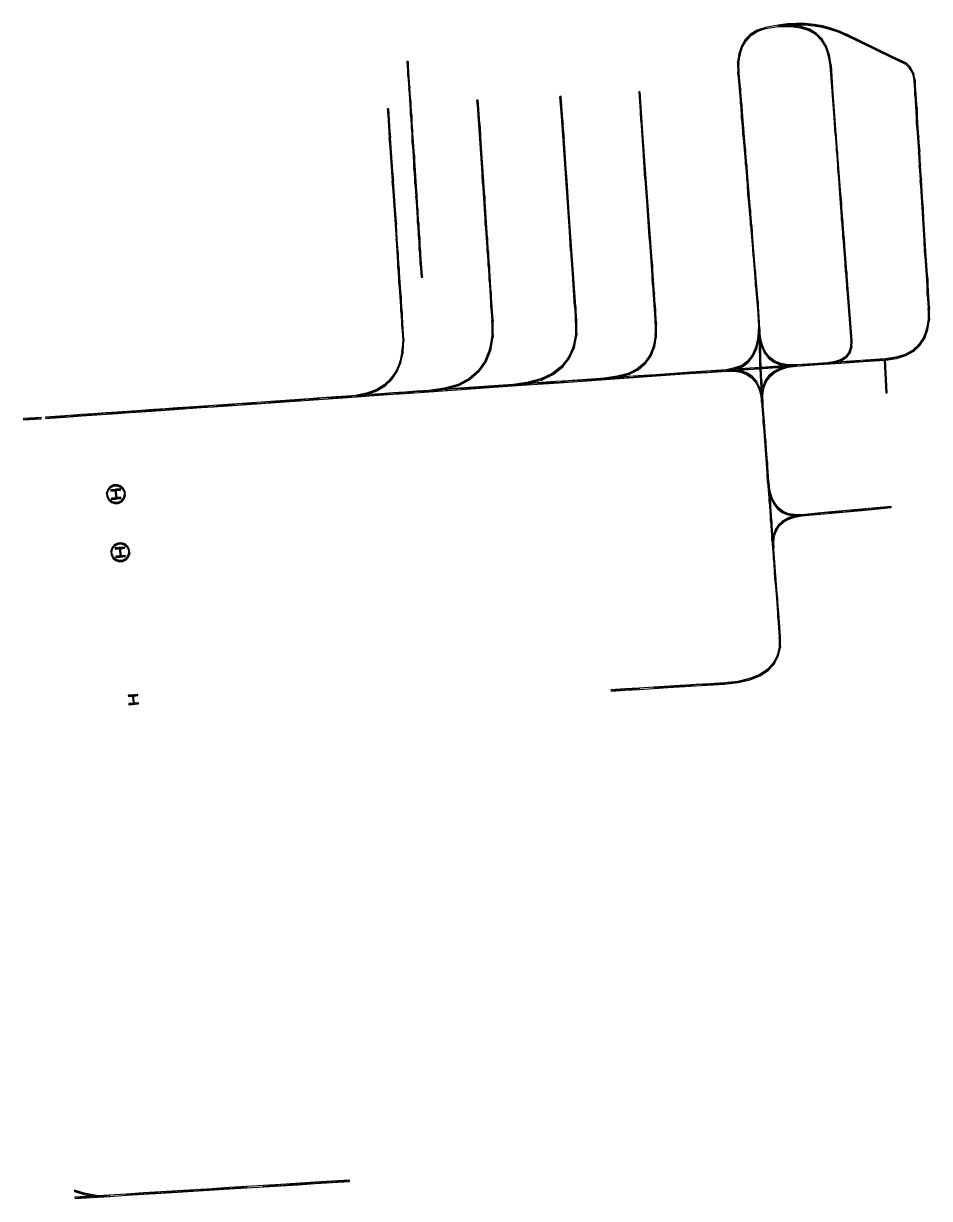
# Model space of a CAD drawing. Extents: x -4169 to 2221, y -6508 to 574.
# Drawn here: x 820 to 2221, y -6172 to -4355 of the extents above; entities that cross this region are included whole.
import ezdxf

# ---------------------------------------------------------------- set-up
doc = ezdxf.new("R2010")
doc.units = 0

msp = doc.modelspace()

# ---------------------------------------------------------------- linework, layer by layer
at = {"layer": 'mg_to_dxf', "color": 40}
for points in [[(1987.49, -4359.85), (1987.32, -4357.86), (1967.38, -4361.18), (1968.01, -4363.11)], [(1987.32, -4357.86), (2001.55, -4357.88), (2015.32, -4357.19), (2001.51, -4355.87)], [(2006.99, -4359.88), (1987.32, -4357.86), (1987.49, -4359.85)], [(2006.99, -4359.88), (2007.3, -4357.88), (1987.32, -4357.86)], [(2015.32, -4357.19), (2028.88, -4357.41), (2015.42, -4355.19), (2001.51, -4355.87)], [(2021.83, -4361.76), (2007.3, -4357.88), (2006.99, -4359.88)], [(2022.55, -4359.82), (2007.3, -4357.88), (2021.83, -4361.76)], [(2028.88, -4357.41), (2029.12, -4355.43), (2015.42, -4355.19)], [(2042.19, -4358.67), (2029.12, -4355.43), (2028.88, -4357.41)], [(2042.19, -4358.67), (2042.57, -4356.71), (2029.12, -4355.43)], [(2055.79, -4359.04), (2042.57, -4356.71), (2042.19, -4358.67)], [(2055.27, -4360.97), (2055.79, -4359.04), (2042.19, -4358.67)], [(2068.77, -4362.41), (2055.79, -4359.04), (2055.27, -4360.97)], [(1944.53, -4371.65), (1936.32, -4379.84), (1937.94, -4381.22)], [(1944.53, -4371.65), (1937.94, -4381.22), (1945.89, -4373.27)], [(1955.92, -4367.23), (1954.89, -4365.43), (1944.53, -4371.65)], [(1955.92, -4367.23), (1944.53, -4371.65), (1945.89, -4373.27)], [(1967.38, -4361.18), (1954.89, -4365.43), (1968.01, -4363.11)], [(1955.92, -4367.23), (1968.01, -4363.11), (1954.89, -4365.43)], [(2035.65, -4364.07), (2022.55, -4359.82), (2021.83, -4361.76)], [(2035.65, -4364.07), (2021.83, -4361.76), (2034.57, -4365.88)], [(2046.61, -4370.62), (2035.65, -4364.07), (2034.57, -4365.88)], [(2046.61, -4370.62), (2034.57, -4365.88), (2045.23, -4372.24)], [(2055.41, -4379.49), (2046.61, -4370.62), (2045.23, -4372.24)], [(2055.41, -4379.49), (2045.23, -4372.24), (2053.79, -4380.84)], [(2068.1, -4364.3), (2068.77, -4362.41), (2055.27, -4360.97)], [(2068.1, -4364.3), (2080.69, -4368.66), (2068.77, -4362.41)], [(2080.69, -4368.66), (2093.04, -4374.06), (2081.51, -4366.84), (2068.77, -4362.41)], [(2081.51, -4366.84), (2093.04, -4374.06), (2094.01, -4372.31)], [(2115.83, -4385.09), (2094.01, -4372.31), (2093.04, -4374.06)], [(2162.61, -4405.51), (2162.61, -4405.51), (2094.01, -4372.31), (2161.41, -4407.15)], [(2161.41, -4407.15), (2094.01, -4372.31), (2115.83, -4385.09)], [(1930.24, -4390), (1926.3, -4402.13), (1928.25, -4402.86)], [(1930.24, -4390), (1928.25, -4402.86), (1932.06, -4391.08)], [(1936.32, -4379.84), (1930.24, -4390), (1932.06, -4391.08)], [(1936.32, -4379.84), (1932.06, -4391.08), (1937.94, -4381.22)], [(2060.27, -4391.68), (2055.41, -4379.49), (2053.79, -4380.84)], [(2060.27, -4391.68), (2062.07, -4390.66), (2055.41, -4379.49)], [(2060.27, -4391.68), (2066.59, -4404.13), (2062.07, -4390.66)], [(2060.27, -4391.68), (2064.66, -4404.75), (2066.59, -4404.13)], [(1414.49, -4434.67), (1414.49, -4434.67), (1415.11, -4413.69), (1413.11, -4413.82)], [(1414.49, -4434.67), (1414.49, -4434.67), (1417.85, -4455.4), (1415.11, -4413.69)], [(1926.3, -4402.13), (1924.51, -4416.22), (1928.25, -4402.86)], [(1928.25, -4402.86), (1924.51, -4416.22), (1926.51, -4416.55)], [(2066.59, -4404.13), (2064.66, -4404.75), (2068.95, -4419.92)], [(2064.66, -4404.75), (2066.96, -4420.07), (2068.95, -4419.92)], [(2162.61, -4405.51), (2162.61, -4405.51), (2161.41, -4407.15), (2184.2, -4418.18)], [(2162.61, -4405.51), (2162.61, -4405.51), (2184.2, -4418.18), (2185.48, -4416.58)], [(1924.51, -4416.22), (1924.85, -4432.29), (1926.51, -4416.55)], [(1926.51, -4416.55), (1924.85, -4432.29), (1926.84, -4432.15)], [(2075.07, -4526.49), (2075.07, -4526.49), (2068.95, -4419.92), (2066.96, -4420.07)], [(2075.07, -4526.49), (2075.07, -4526.49), (2077.06, -4526.34), (2068.95, -4419.92)], [(2185.48, -4416.58), (2184.2, -4418.18), (2189.92, -4423.91), (2191.25, -4422.36)], [(2191.25, -4422.36), (2189.92, -4423.91), (2196.98, -4432.77)], [(2189.92, -4423.91), (2195.14, -4433.68), (2196.98, -4432.77)], [(1415.86, -4455.53), (1415.86, -4455.53), (1417.85, -4455.4), (1414.49, -4434.67)], [(1924.85, -4432.29), (1924.85, -4432.29), (1928.79, -4455.68), (1926.84, -4432.15)], [(1928.75, -4479.35), (1928.75, -4479.35), (1928.79, -4455.68), (1924.85, -4432.29)], [(2196.98, -4432.77), (2195.14, -4433.68), (2199.02, -4443.2)], [(2195.14, -4433.68), (2197.03, -4443.51), (2199.02, -4443.2)], [(2198.41, -4465.5), (2198.41, -4465.5), (2199.02, -4443.2), (2197.03, -4443.51)], [(2198.41, -4465.5), (2198.41, -4465.5), (2201.78, -4487.21), (2199.02, -4443.2)], [(1415.86, -4455.53), (1415.86, -4455.53), (1419.23, -4476.25), (1417.85, -4455.4)], [(1418.6, -4497.24), (1418.6, -4497.24), (1419.23, -4476.25), (1415.86, -4455.53)], [(1654.53, -4511.07), (1651.47, -4467.78), (1649.48, -4467.92)], [(1666.3, -4706), (1660.65, -4597.65), (1649.48, -4467.92)], [(1660.65, -4597.65), (1657.59, -4554.36), (1656.06, -4532.71), (1649.48, -4467.92)], [(1656.06, -4532.71), (1654.53, -4511.07), (1649.48, -4467.92)], [(1773.51, -4460.91), (1773.51, -4460.91), (1771.52, -4461.05), (1774.72, -4505.82)], [(1773.51, -4460.91), (1773.51, -4460.91), (1787.56, -4684.9), (1792.77, -4729.54)], [(1773.51, -4460.91), (1773.51, -4460.91), (1774.72, -4505.82), (1781.14, -4595.36)], [(1781.14, -4595.36), (1781.14, -4595.36), (1787.56, -4684.9), (1773.51, -4460.91)], [(1930.74, -4479.21), (1930.74, -4479.21), (1928.79, -4455.68), (1928.75, -4479.35)], [(2201.17, -4509.49), (2201.17, -4509.49), (2201.78, -4487.21), (2198.41, -4465.5)], [(1420.6, -4497.11), (1420.6, -4497.11), (1419.23, -4476.25), (1418.6, -4497.24)], [(1526.32, -4516.35), (1526.32, -4516.35), (1523.46, -4473.72), (1521.46, -4473.86)], [(1526.32, -4516.35), (1526.32, -4516.35), (1521.46, -4473.86), (1530.05, -4601.72)], [(1930.69, -4502.87), (1930.69, -4502.87), (1930.74, -4479.21), (1928.75, -4479.35)], [(1932.64, -4526.4), (1932.64, -4526.4), (1930.74, -4479.21), (1930.69, -4502.87)], [(1932.64, -4526.4), (1932.64, -4526.4), (1936.58, -4549.79), (1930.74, -4479.21)], [(1382.98, -4487.22), (1382.98, -4487.22), (1387.93, -4531.82), (1384.98, -4487.09)], [(1385.94, -4531.95), (1385.94, -4531.95), (1387.93, -4531.82), (1382.98, -4487.22)], [(1419.98, -4518.09), (1419.98, -4518.09), (1420.6, -4497.11), (1418.6, -4497.24)], [(1421.97, -4517.96), (1421.97, -4517.96), (1420.6, -4497.11), (1419.98, -4518.09)], [(2201.17, -4509.49), (2201.17, -4509.49), (2203.16, -4509.21), (2201.78, -4487.21)], [(1419.98, -4518.09), (1419.98, -4518.09), (1421.35, -4538.95), (1421.97, -4517.96)], [(1421.97, -4517.96), (1421.97, -4517.96), (1421.35, -4538.95), (1423.34, -4538.82)], [(1526.32, -4516.35), (1526.32, -4516.35), (1530.05, -4601.72), (1533.48, -4622.9)], [(2204.54, -4531.21), (2203.16, -4509.21), (2201.17, -4509.49)], [(2205.92, -4553.21), (2204.54, -4531.21), (2201.17, -4509.49)], [(2203.93, -4553.47), (2203.93, -4553.47), (2205.92, -4553.21), (2201.17, -4509.49)], [(1387.93, -4531.82), (1387.93, -4531.82), (1385.94, -4531.95), (1392.36, -4598.9)], [(1390.37, -4599.03), (1390.37, -4599.03), (1392.36, -4598.9), (1385.94, -4531.95)], [(1423.34, -4538.82), (1423.34, -4538.82), (1421.35, -4538.95), (1424.72, -4559.67)], [(1424.72, -4559.67), (1424.72, -4559.67), (1421.35, -4538.95), (1422.72, -4559.8)], [(1934.59, -4549.93), (1934.59, -4549.93), (1936.58, -4549.79), (1932.64, -4526.4)], [(2077.1, -4553.1), (2077.1, -4553.1), (2077.06, -4526.34), (2075.07, -4526.49)], [(2079.09, -4552.95), (2079.09, -4552.95), (2077.06, -4526.34), (2077.1, -4553.1)], [(1936.54, -4573.46), (1936.54, -4573.46), (1936.58, -4549.79), (1934.59, -4549.93)], [(1936.54, -4573.46), (1936.54, -4573.46), (1938.53, -4573.32), (1936.58, -4549.79)], [(2079.13, -4579.71), (2079.13, -4579.71), (2079.09, -4552.95), (2077.1, -4553.1)], [(2079.13, -4579.71), (2079.13, -4579.71), (2081.12, -4579.56), (2079.09, -4552.95)], [(2203.93, -4553.47), (2203.93, -4553.47), (2207.3, -4575.22), (2205.92, -4553.21)], [(2203.93, -4553.47), (2203.93, -4553.47), (2205.31, -4575.46), (2207.3, -4575.22)], [(1424.72, -4559.67), (1424.72, -4559.67), (1422.72, -4559.8), (1424.09, -4580.66)], [(1424.09, -4580.66), (1424.09, -4580.66), (1425.47, -4601.51), (1424.72, -4559.67)], [(1428.83, -4622.24), (1428.83, -4622.24), (1424.72, -4559.67), (1425.47, -4601.51)], [(1936.54, -4573.46), (1936.54, -4573.46), (1938.49, -4596.98), (1938.53, -4573.32)], [(1938.49, -4596.98), (1938.49, -4596.98), (1940.43, -4620.51), (1938.53, -4573.32)], [(1940.43, -4620.51), (1940.43, -4620.51), (1944.38, -4643.9), (1938.53, -4573.32)], [(2208.68, -4597.22), (2207.3, -4575.22), (2205.31, -4575.46)], [(2205.31, -4575.46), (2206.69, -4597.45), (2208.68, -4597.22)], [(2079.13, -4579.71), (2079.13, -4579.71), (2085.18, -4632.77), (2081.12, -4579.56)], [(2083.18, -4632.92), (2083.18, -4632.92), (2085.18, -4632.77), (2079.13, -4579.71)], [(1392.36, -4598.9), (1392.36, -4598.9), (1390.37, -4599.03), (1396.8, -4665.99)], [(1396.8, -4665.99), (1396.8, -4665.99), (1390.37, -4599.03), (1394.8, -4666.12)], [(1428.83, -4622.24), (1428.83, -4622.24), (1425.47, -4601.51), (1426.84, -4622.37)], [(1533.48, -4622.9), (1533.48, -4622.9), (1530.05, -4601.72), (1534.35, -4665.65)], [(1674.42, -4792.44), (1674.42, -4792.44), (1660.65, -4597.65), (1672.42, -4792.57)], [(1672.42, -4792.57), (1660.65, -4597.65), (1666.3, -4706)], [(2211.45, -4641.23), (2211.45, -4641.23), (2208.68, -4597.22), (2206.69, -4597.45)], [(2211.45, -4641.23), (2211.45, -4641.23), (2206.69, -4597.45), (2213.59, -4707.41)], [(1430.21, -4643.09), (1430.21, -4643.09), (1428.83, -4622.24), (1426.84, -4622.37)], [(1430.21, -4643.09), (1430.21, -4643.09), (1426.84, -4622.37), (1429.58, -4664.08)], [(1537.78, -4686.83), (1533.48, -4622.9), (1534.35, -4665.65)], [(1944.38, -4643.9), (1944.38, -4643.9), (1940.43, -4620.51), (1944.33, -4667.56)], [(1431.58, -4663.95), (1431.58, -4663.95), (1430.21, -4643.09), (1429.58, -4664.08)], [(1946.32, -4667.43), (1946.32, -4667.43), (1944.38, -4643.9), (1944.33, -4667.56)], [(2085.18, -4632.77), (2085.18, -4632.77), (2083.18, -4632.92), (2085.21, -4659.53)], [(2085.21, -4659.53), (2085.21, -4659.53), (2087.21, -4659.37), (2085.18, -4632.77)], [(2211.45, -4641.23), (2211.45, -4641.23), (2213.59, -4707.41), (2215.59, -4707.24)], [(1398.27, -4688.35), (1396.8, -4665.99), (1394.8, -4666.12), (1396.28, -4688.48)], [(1431.58, -4663.95), (1431.58, -4663.95), (1429.58, -4664.08), (1430.96, -4684.94)], [(1431.58, -4663.95), (1431.58, -4663.95), (1430.96, -4684.94), (1432.95, -4684.8)], [(1537.22, -4708.27), (1537.78, -4686.83), (1534.35, -4665.65)], [(1944.33, -4667.56), (1944.33, -4667.56), (1948.23, -4714.62), (1946.32, -4667.43)], [(1946.32, -4667.43), (1946.32, -4667.43), (1948.23, -4714.62), (1950.22, -4714.48)], [(2085.21, -4659.53), (2085.21, -4659.53), (2087.24, -4686.13), (2087.21, -4659.37)], [(2087.21, -4659.37), (2087.21, -4659.37), (2087.24, -4686.13), (2089.23, -4685.98)], [(1432.33, -4705.79), (1432.33, -4705.79), (1432.95, -4684.8), (1430.96, -4684.94)], [(1434.33, -4705.66), (1434.33, -4705.66), (1432.95, -4684.8), (1432.33, -4705.79)], [(1787.56, -4684.9), (1787.56, -4684.9), (1790.77, -4729.68), (1792.77, -4729.54)], [(2089.23, -4685.98), (2089.23, -4685.98), (2087.24, -4686.13), (2091.3, -4739.34)], [(2091.3, -4739.34), (2091.3, -4739.34), (2093.29, -4739.19), (2089.23, -4685.98)], [(1399.75, -4710.71), (1399.75, -4710.71), (1398.27, -4688.35), (1396.28, -4688.48)], [(1399.75, -4710.71), (1399.75, -4710.71), (1396.28, -4688.48), (1399.23, -4733.2)], [(1539.21, -4708.14), (1539.21, -4708.14), (1537.78, -4686.83), (1537.22, -4708.27)], [(1399.75, -4710.71), (1399.75, -4710.71), (1399.23, -4733.2), (1401.23, -4733.07)], [(1433.7, -4726.65), (1433.7, -4726.65), (1434.33, -4705.66), (1432.33, -4705.79)], [(1437.07, -4747.37), (1437.07, -4747.37), (1434.33, -4705.66), (1433.7, -4726.65)], [(1539.21, -4708.14), (1539.21, -4708.14), (1537.22, -4708.27), (1538.65, -4729.58)], [(1538.65, -4729.58), (1538.65, -4729.58), (1540.64, -4729.45), (1539.21, -4708.14)], [(1952.12, -4761.67), (1952.17, -4738.01), (1950.22, -4714.48), (1948.23, -4714.62)], [(2215.59, -4707.24), (2215.59, -4707.24), (2213.59, -4707.41), (2218.35, -4751.24)], [(2218.35, -4751.24), (2218.35, -4751.24), (2213.59, -4707.41), (2216.35, -4751.4)], [(1400.71, -4755.57), (1400.71, -4755.57), (1401.23, -4733.07), (1399.23, -4733.2)], [(1401.23, -4733.07), (1401.23, -4733.07), (1400.71, -4755.57), (1404.18, -4777.8)], [(1433.7, -4726.65), (1433.7, -4726.65), (1435.07, -4747.5), (1437.07, -4747.37)], [(1540.08, -4750.9), (1540.08, -4750.9), (1540.64, -4729.45), (1538.65, -4729.58)], [(1540.08, -4750.9), (1540.08, -4750.9), (1543.51, -4772.07), (1540.64, -4729.45)], [(1792.77, -4729.54), (1792.77, -4729.54), (1790.77, -4729.68), (1792.37, -4752.06)], [(1795.97, -4774.31), (1792.77, -4729.54), (1792.37, -4752.06)], [(1954.12, -4761.54), (1952.17, -4738.01), (1952.12, -4761.67)], [(2091.3, -4739.34), (2091.3, -4739.34), (2093.33, -4765.95), (2093.29, -4739.19)], [(2093.29, -4739.19), (2093.29, -4739.19), (2093.33, -4765.95), (2095.32, -4765.8)], [(1404.18, -4777.8), (1404.18, -4777.8), (1400.71, -4755.57), (1403.66, -4800.29)], [(1542.95, -4793.52), (1542.95, -4793.52), (1543.51, -4772.07), (1540.08, -4750.9)], [(1797.58, -4796.7), (1797.58, -4796.7), (1792.37, -4752.06), (1797.19, -4819.22)], [(1797.58, -4796.7), (1797.58, -4796.7), (1795.97, -4774.31), (1792.37, -4752.06)], [(2216.35, -4751.4), (2216.35, -4751.4), (2217.74, -4773.39), (2218.35, -4751.24)], [(2221.11, -4795.25), (2221.11, -4795.25), (2218.35, -4751.24), (2217.74, -4773.39)], [(1542.95, -4793.52), (1542.95, -4793.52), (1546.37, -4814.69), (1543.51, -4772.07)], [(1956.07, -4785.07), (1954.12, -4761.54), (1952.12, -4761.67), (1954.07, -4785.2)], [(2099.41, -4845.77), (2101.41, -4845.62), (2095.32, -4765.8), (2093.33, -4765.95)], [(2217.74, -4773.39), (2217.74, -4773.39), (2219.12, -4795.38), (2221.11, -4795.25)], [(1404.18, -4777.8), (1404.18, -4777.8), (1403.66, -4800.29), (1405.66, -4800.16)], [(1542.95, -4793.52), (1542.95, -4793.52), (1544.38, -4814.83), (1546.37, -4814.69)], [(1674.42, -4792.44), (1674.42, -4792.44), (1672.42, -4792.57), (1673.95, -4814.21)], [(1674.42, -4792.44), (1674.42, -4792.44), (1673.95, -4814.21), (1675.95, -4814.08)], [(1956.02, -4808.73), (1956.07, -4785.07), (1954.07, -4785.2)], [(1958.01, -4808.6), (1956.07, -4785.07), (1956.02, -4808.73)], [(2221.11, -4795.25), (2219.12, -4795.38), (2221.08, -4812.93)], [(1405.66, -4800.16), (1405.66, -4800.16), (1403.66, -4800.29), (1405.14, -4822.65)], [(1405.14, -4822.65), (1405.14, -4822.65), (1408.61, -4844.88), (1405.66, -4800.16)], [(1797.58, -4796.7), (1797.58, -4796.7), (1797.19, -4819.22), (1799.18, -4819.09)], [(1956.66, -4827.05), (1958.66, -4827.18), (1958.01, -4808.6), (1956.02, -4808.73)], [(2216.68, -4827.68), (2221.08, -4812.93), (2219.08, -4812.59)], [(2218.61, -4828.43), (2221.08, -4812.93), (2216.68, -4827.68)], [(2219.12, -4795.38), (2219.08, -4812.59), (2221.08, -4812.93)], [(1405.14, -4822.65), (1405.14, -4822.65), (1406.61, -4845.01), (1408.61, -4844.88)], [(1546.33, -4838.81), (1544.38, -4814.83), (1544.33, -4838.47)], [(1546.33, -4838.81), (1546.37, -4814.69), (1544.38, -4814.83)], [(1675.81, -4836.23), (1673.95, -4814.21), (1673.81, -4835.9)], [(1675.81, -4836.23), (1675.95, -4814.08), (1673.95, -4814.21)], [(1797.19, -4837.71), (1799.18, -4819.09), (1797.19, -4819.22)], [(1797.19, -4837.71), (1799.19, -4838.05), (1799.18, -4819.09)], [(1957.3, -4843.8), (1956.66, -4827.05), (1955.36, -4843.06)], [(1959.8, -4856.97), (1959.8, -4856.97), (1956.66, -4827.05), (1958.94, -4886.89)], [(1959.8, -4856.97), (1959.8, -4856.97), (1958.66, -4827.18), (1956.66, -4827.05)], [(1960, -4841.25), (1958.66, -4827.18), (1959.42, -4846.96)], [(2213.72, -4841.73), (2216.68, -4827.68), (2211.92, -4840.63)], [(2213.72, -4841.73), (2218.61, -4828.43), (2216.68, -4827.68)], [(1405.5, -4862.82), (1407.47, -4863.13), (1408.61, -4844.88)], [(1405.5, -4862.82), (1408.61, -4844.88), (1406.61, -4845.01)], [(1540.82, -4859.2), (1546.33, -4838.81), (1544.33, -4838.47)], [(1540.82, -4859.2), (1542.76, -4859.95), (1546.33, -4838.81)], [(1670.13, -4854.94), (1675.81, -4836.23), (1673.81, -4835.9)], [(1672.06, -4855.68), (1675.81, -4836.23), (1670.13, -4854.94)], [(1797.19, -4837.71), (1794.39, -4853.94), (1799.19, -4838.05)], [(1799.19, -4838.05), (1794.39, -4853.94), (1796.32, -4854.68)], [(1952.12, -4856.75), (1957.3, -4843.8), (1955.36, -4843.06)], [(1953.93, -4857.85), (1957.3, -4843.8), (1952.12, -4856.75)], [(1960, -4841.25), (1959.42, -4846.96), (1962.97, -4853.13)], [(1959.42, -4846.96), (1961.14, -4853.87), (1962.97, -4853.13)], [(2101.06, -4855.84), (2099.41, -4845.77), (2099.08, -4855.38)], [(2101.06, -4855.84), (2101.41, -4845.62), (2099.41, -4845.77)], [(2206.39, -4852.85), (2211.92, -4840.63), (2204.8, -4851.46)], [(2206.39, -4852.85), (2213.72, -4841.73), (2211.92, -4840.63)], [(1405.5, -4862.82), (1402.1, -4878.59), (1407.47, -4863.13)], [(1407.47, -4863.13), (1402.1, -4878.59), (1403.98, -4879.29)], [(1540.82, -4859.2), (1533.85, -4877.02), (1542.76, -4859.95)], [(1542.76, -4859.95), (1533.85, -4877.02), (1535.67, -4878.12)], [(1662.92, -4871.33), (1672.06, -4855.68), (1670.13, -4854.94)], [(1664.71, -4872.43), (1672.06, -4855.68), (1662.92, -4871.33)], [(1788.78, -4867.89), (1780.36, -4879.57), (1781.94, -4880.96)], [(1790.57, -4868.99), (1788.78, -4867.89), (1781.94, -4880.96)], [(1794.39, -4853.94), (1788.78, -4867.89), (1796.32, -4854.68)], [(1796.32, -4854.68), (1788.78, -4867.89), (1790.57, -4868.99)], [(1948.55, -4869.53), (1952.12, -4856.75), (1946.94, -4868.13)], [(1948.55, -4869.53), (1953.93, -4857.85), (1952.12, -4856.75)], [(1959.8, -4856.97), (1959.8, -4856.97), (1958.94, -4886.89), (1960.94, -4886.75)], [(1962.97, -4853.13), (1961.14, -4853.87), (1965.92, -4864.19)], [(1962.97, -4853.13), (1965.92, -4864.19), (1967.59, -4863.04)], [(1965.92, -4864.19), (1973.84, -4870.98), (1967.59, -4863.04)], [(1965.92, -4864.19), (1972.4, -4872.46), (1973.84, -4870.98)], [(2091.64, -4869.83), (2098.34, -4864.38), (2096.48, -4863.4)], [(2091.64, -4869.83), (2093.23, -4871.22), (2098.34, -4864.38)], [(2098.34, -4864.38), (2099.08, -4855.38), (2096.48, -4863.4)], [(2098.34, -4864.38), (2101.06, -4855.84), (2099.08, -4855.38)], [(2169.85, -4873.07), (2183.46, -4866.71), (2169.25, -4871.14)], [(2184.46, -4868.52), (2183.46, -4866.71), (2169.85, -4873.07)], [(2183.46, -4866.71), (2196.64, -4861.78), (2195.31, -4860.15)], [(2183.46, -4866.71), (2184.46, -4868.52), (2196.64, -4861.78)], [(2196.64, -4861.78), (2204.8, -4851.46), (2195.31, -4860.15)], [(2196.64, -4861.78), (2206.39, -4852.85), (2204.8, -4851.46)], [(1396.4, -4892.31), (1403.98, -4879.29), (1402.1, -4878.59)], [(1398.14, -4893.36), (1403.98, -4879.29), (1396.4, -4892.31)], [(1533.85, -4877.02), (1523.41, -4891.93), (1535.67, -4878.12)], [(1535.67, -4878.12), (1523.41, -4891.93), (1525.05, -4893.32)], [(1639.19, -4897.82), (1652.18, -4885.08), (1637.9, -4896.19)], [(1653.75, -4886.48), (1652.18, -4885.08), (1639.19, -4897.82)], [(1652.18, -4885.08), (1653.75, -4886.48), (1662.92, -4871.33)], [(1662.92, -4871.33), (1653.75, -4886.48), (1664.71, -4872.43)], [(1770.44, -4890.61), (1780.36, -4879.57), (1769.13, -4888.98)], [(1781.94, -4880.96), (1780.36, -4879.57), (1770.44, -4890.61)], [(2015.3, -4884.98), (2015.3, -4884.98), (1943.94, -4887.93), (1919.02, -4891.67)], [(1919.56, -4887.65), (1931.77, -4885.76), (1930.76, -4883.95)], [(1919.56, -4887.65), (1920.16, -4889.59), (1931.77, -4885.76)], [(1931.77, -4885.76), (1939.82, -4877.2), (1930.76, -4883.95)], [(1931.77, -4885.76), (1941.17, -4878.83), (1939.82, -4877.2)], [(1941.17, -4878.83), (1946.94, -4868.13), (1939.82, -4877.2)], [(1941.17, -4878.83), (1948.55, -4869.53), (1946.94, -4868.13)], [(1967.72, -4886.28), (1967.72, -4886.28), (1943.94, -4887.93), (2015.3, -4884.98)], [(1967.72, -4886.28), (1967.72, -4886.28), (2015.3, -4884.98), (2015.29, -4882.98)], [(1972.4, -4872.46), (1981.74, -4876.94), (1973.84, -4870.98)], [(1972.4, -4872.46), (1980.58, -4878.68), (1981.74, -4876.94)], [(1980.58, -4878.68), (1991.28, -4880.93), (1981.74, -4876.94)], [(1980.58, -4878.68), (1990.46, -4882.83), (1991.28, -4880.93)], [(1990.46, -4882.83), (2002.46, -4882.94), (1991.28, -4880.93)], [(1990.46, -4882.83), (1997.9, -4884.19), (2002.46, -4882.94)], [(2002.31, -4886.69), (2015.3, -4884.98), (1996.46, -4886.29)], [(1997.9, -4884.19), (2015.29, -4882.98), (2002.46, -4882.94)], [(2015.29, -4882.98), (2049.73, -4882.59), (2049.69, -4880.59)], [(2015.3, -4884.98), (2049.73, -4882.59), (2015.29, -4882.98)], [(2084.15, -4880.19), (2084.15, -4880.19), (2084.1, -4878.2), (2049.69, -4880.59)], [(2084.15, -4880.19), (2084.15, -4880.19), (2049.69, -4880.59), (2049.73, -4882.59)], [(2075.17, -4877.95), (2063.56, -4879.63), (2079.71, -4878.5)], [(2075.17, -4877.95), (2085.75, -4876.38), (2084.53, -4874.68)], [(2075.17, -4877.95), (2079.71, -4878.5), (2085.75, -4876.38)], [(2084.1, -4878.2), (2084.1, -4878.2), (2118.58, -4877.8), (2152.91, -4873.42)], [(2084.15, -4880.19), (2084.15, -4880.19), (2118.58, -4877.8), (2084.1, -4878.2)], [(2091.64, -4869.83), (2084.53, -4874.68), (2085.75, -4876.38)], [(2091.64, -4869.83), (2085.75, -4876.38), (2093.23, -4871.22)], [(2152.91, -4873.42), (2152.91, -4873.42), (2118.58, -4877.8), (2153.01, -4875.4)], [(2153.01, -4875.4), (2151.01, -4875.54), (2153.53, -4926.03), (2155.53, -4925.93)], [(2169.25, -4871.14), (2152.91, -4873.42), (2153.01, -4875.4)], [(2169.85, -4873.07), (2169.25, -4871.14), (2153.01, -4875.4)], [(1379.41, -4915.22), (1388.4, -4904), (1378.12, -4913.65)], [(1379.41, -4915.22), (1389.95, -4905.34), (1388.4, -4904)], [(1388.4, -4904), (1398.14, -4893.36), (1396.4, -4892.31)], [(1389.95, -4905.34), (1398.14, -4893.36), (1388.4, -4904)], [(1493.24, -4914.82), (1509.5, -4903.93), (1492.13, -4913.01)], [(1493.24, -4914.82), (1510.91, -4905.55), (1509.5, -4903.93)], [(1510.91, -4905.55), (1523.41, -4891.93), (1509.5, -4903.93)], [(1525.05, -4893.32), (1523.41, -4891.93), (1510.91, -4905.55)], [(1620.09, -4904.65), (1621.03, -4906.46), (1637.9, -4896.19)], [(1621.03, -4906.46), (1639.19, -4897.82), (1637.9, -4896.19)], [(1662.18, -4907.51), (1662.18, -4907.51), (1648.4, -4910.47), (1763.31, -4902.49)], [(1662.18, -4907.51), (1662.18, -4907.51), (1763.31, -4902.49), (1770.91, -4899.95)], [(1738.02, -4900.26), (1718.62, -4903.59), (1738.57, -4902.2)], [(1738.02, -4900.26), (1738.57, -4902.2), (1755.1, -4896.12)], [(1755.1, -4896.12), (1738.57, -4902.2), (1756.07, -4897.93)], [(1756.07, -4897.93), (1769.13, -4888.98), (1755.1, -4896.12)], [(1756.07, -4897.93), (1770.44, -4890.61), (1769.13, -4888.98)], [(1763.31, -4902.49), (1792.04, -4900.49), (1770.91, -4899.95)], [(1770.91, -4899.95), (1792.04, -4900.49), (1798.09, -4898.07)], [(1792.04, -4900.49), (1820.76, -4898.5), (1798.09, -4898.07)], [(1798.09, -4898.07), (1820.76, -4898.5), (1825.27, -4896.18)], [(1820.76, -4898.5), (1849.49, -4896.5), (1825.27, -4896.18)], [(1825.27, -4896.18), (1849.49, -4896.5), (1852.46, -4894.29)], [(1849.49, -4896.5), (1849.49, -4896.5), (1878.22, -4894.5), (1852.46, -4894.29)], [(1878.22, -4894.5), (1878.22, -4894.5), (1906.82, -4890.51), (1852.46, -4894.29)], [(1878.22, -4894.5), (1878.22, -4894.5), (1906.94, -4892.51), (1906.82, -4890.51)], [(1919.56, -4887.65), (1906.82, -4890.51), (1920.16, -4889.59)], [(1906.82, -4890.51), (1906.94, -4892.51), (1919.02, -4891.67), (1920.16, -4889.59)], [(1918.88, -4892.49), (1924.27, -4891.31), (1906.94, -4892.51)], [(1930.11, -4892.25), (1924.27, -4891.31), (1918.88, -4892.49)], [(1929.36, -4894.18), (1930.11, -4892.25), (1918.88, -4892.49)], [(1919.02, -4891.67), (1919.02, -4891.67), (1943.94, -4887.93), (1920.16, -4889.59)], [(1939.47, -4895.8), (1930.11, -4892.25), (1929.36, -4894.18)], [(1939.47, -4895.8), (1929.36, -4894.18), (1938.37, -4897.59)], [(1947.32, -4901.13), (1939.47, -4895.8), (1938.37, -4897.59)], [(1947.32, -4901.13), (1938.37, -4897.59), (1945.93, -4902.72)], [(1953.64, -4908.24), (1947.32, -4901.13), (1945.93, -4902.72)], [(1953.64, -4908.24), (1945.93, -4902.72), (1952.01, -4909.57)], [(1961.96, -4908.41), (1961.96, -4908.41), (1961.01, -4888.75), (1959.02, -4888.89)], [(1961.96, -4908.41), (1961.96, -4908.41), (1959.02, -4888.89), (1960.91, -4928.07)], [(1972.94, -4899.34), (1967.18, -4907.29), (1968.97, -4908.4)], [(1972.94, -4899.34), (1968.97, -4908.4), (1974.51, -4900.74)], [(1980.63, -4892.94), (1972.94, -4899.34), (1974.51, -4900.74)], [(1980.63, -4892.94), (1974.51, -4900.74), (1981.92, -4894.57)], [(1991.18, -4889.89), (1990.25, -4888.08), (1980.63, -4892.94)], [(1991.18, -4889.89), (1980.63, -4892.94), (1981.92, -4894.57)], [(1996.46, -4886.29), (1990.25, -4888.08), (1991.18, -4889.89)], [(2002.31, -4886.69), (1996.46, -4886.29), (1991.18, -4889.89)], [(1351.27, -4928.72), (1365.53, -4921.25), (1350.66, -4926.81)], [(1366.51, -4923.02), (1365.53, -4921.25), (1351.27, -4928.72)], [(1365.53, -4921.25), (1366.51, -4923.02), (1378.12, -4913.65)], [(1378.12, -4913.65), (1366.51, -4923.02), (1379.41, -4915.22)], [(1428.48, -4923.74), (1428.48, -4923.74), (1447.32, -4924.44), (1447, -4922.45)], [(1471.16, -4918.8), (1447, -4922.45), (1447.32, -4924.44)], [(1471.16, -4918.8), (1447.32, -4924.44), (1471.9, -4920.72)], [(1476.05, -4922.44), (1476.05, -4922.44), (1471.9, -4920.72), (1447.32, -4924.44)], [(1471.16, -4918.8), (1471.9, -4920.72), (1492.13, -4913.01)], [(1471.9, -4920.72), (1471.9, -4920.72), (1590.95, -4914.46), (1607.81, -4911.28)], [(1492.13, -4913.01), (1471.9, -4920.72), (1493.24, -4914.82)], [(1476.05, -4922.44), (1476.05, -4922.44), (1590.95, -4914.46), (1471.9, -4920.72)], [(1598.48, -4909.96), (1573.86, -4913.64), (1599, -4911.9)], [(1590.95, -4914.46), (1648.4, -4910.47), (1607.81, -4911.28)], [(1598.48, -4909.96), (1599, -4911.9), (1620.09, -4904.65)], [(1620.09, -4904.65), (1599, -4911.9), (1621.03, -4906.46)], [(1607.81, -4911.28), (1648.4, -4910.47), (1635, -4909.39)], [(1662.18, -4907.51), (1662.18, -4907.51), (1635, -4909.39), (1648.4, -4910.47)], [(1956.64, -4918.13), (1953.64, -4908.24), (1952.01, -4909.57)], [(1956.64, -4918.13), (1958.45, -4917.14), (1953.64, -4908.24)], [(1960.74, -4924.59), (1958.45, -4917.14), (1956.64, -4918.13)], [(1959.8, -4928.4), (1960.74, -4924.59), (1956.64, -4918.13)], [(1961.96, -4908.41), (1961.96, -4908.41), (1960.91, -4928.07), (1962.91, -4928.07)], [(1963.35, -4916.78), (1962.58, -4921.29), (1963.46, -4928.17)], [(1963.46, -4928.17), (1962.58, -4921.29), (1963.5, -4940.28)], [(1967.18, -4907.29), (1963.35, -4916.78), (1965.28, -4917.54)], [(1963.35, -4916.78), (1963.46, -4928.17), (1965.28, -4917.54)], [(1967.18, -4907.29), (1965.28, -4917.54), (1968.97, -4908.4)], [(1261.84, -4935.31), (1261.84, -4935.31), (1150.75, -4943.03), (1188.04, -4942.44)], [(1261.84, -4935.31), (1261.84, -4935.31), (1188.04, -4942.44), (1262.12, -4937.3)], [(1261.84, -4935.31), (1261.84, -4935.31), (1262.12, -4937.3), (1280.36, -4934.03)], [(1262.12, -4937.3), (1262.12, -4937.3), (1336.2, -4932.15), (1280.36, -4934.03)], [(1280.36, -4934.03), (1280.36, -4934.03), (1336.2, -4932.15), (1335.9, -4930.17)], [(1350.66, -4926.81), (1333.49, -4930.34), (1348.44, -4929.3)], [(1335.9, -4930.17), (1335.9, -4930.17), (1336.2, -4932.15), (1354.42, -4928.88)], [(1354.42, -4928.88), (1354.42, -4928.88), (1336.2, -4932.15), (1354.72, -4930.87)], [(1350.66, -4926.81), (1348.44, -4929.3), (1351.27, -4928.72)], [(1372.94, -4927.6), (1354.42, -4928.88), (1354.72, -4930.87)], [(1391.76, -4928.29), (1409.97, -4925.03), (1391.45, -4926.31), (1354.72, -4930.87)], [(1391.45, -4926.31), (1372.94, -4927.6), (1354.72, -4930.87)], [(1410.28, -4927.01), (1410.28, -4927.01), (1409.97, -4925.03), (1391.76, -4928.29)], [(1409.97, -4925.03), (1409.97, -4925.03), (1410.28, -4927.01), (1428.48, -4923.74)], [(1410.28, -4927.01), (1410.28, -4927.01), (1447.32, -4924.44), (1428.48, -4923.74)], [(1959.8, -4928.4), (1961.5, -4940.4), (1960.74, -4924.59)], [(1960.91, -4928.07), (1961.5, -4940.4), (1963.5, -4940.28), (1962.91, -4928.07)], [(1961.5, -4940.4), (1963.83, -4971.31), (1963.5, -4940.28)], [(1963.5, -4940.28), (1963.83, -4971.31), (1965.82, -4971.18)], [(928.56, -4958.46), (928.56, -4958.46), (910.04, -4959.75), (910.24, -4961.74)], [(947.07, -4957.18), (947.07, -4957.18), (910.24, -4961.74), (965.8, -4957.88)], [(947.07, -4957.18), (947.07, -4957.18), (928.56, -4958.46), (910.24, -4961.74)], [(947.07, -4957.18), (947.07, -4957.18), (965.8, -4957.88), (965.59, -4955.89)], [(984.32, -4956.59), (984.32, -4956.59), (1002.62, -4953.32), (965.59, -4955.89)], [(984.32, -4956.59), (984.32, -4956.59), (965.59, -4955.89), (965.8, -4957.88)], [(984.32, -4956.59), (984.32, -4956.59), (1002.84, -4955.31), (1002.62, -4953.32)], [(1021.14, -4952.03), (1002.62, -4953.32), (1002.84, -4955.31)], [(1039.88, -4952.74), (1039.65, -4950.75), (1002.84, -4955.31)], [(1039.65, -4950.75), (1021.14, -4952.03), (1002.84, -4955.31)], [(1058.17, -4949.46), (1058.17, -4949.46), (1039.65, -4950.75), (1039.88, -4952.74)], [(1076.68, -4948.17), (1076.68, -4948.17), (1039.88, -4952.74), (1095.44, -4948.88)], [(1058.17, -4949.46), (1058.17, -4949.46), (1039.88, -4952.74), (1076.68, -4948.17)], [(1150.75, -4943.03), (1076.68, -4948.17), (1113.96, -4947.59)], [(1113.96, -4947.59), (1113.96, -4947.59), (1076.68, -4948.17), (1095.44, -4948.88)], [(1188.04, -4942.44), (1188.04, -4942.44), (1150.75, -4943.03), (1113.96, -4947.59)], [(847.51, -4964.09), (820.35, -4965.98), (820.49, -4967.98)], [(847.7, -4966.08), (847.51, -4964.09), (820.49, -4967.98)], [(891.53, -4961.04), (854.5, -4963.61), (854.68, -4965.6)], [(891.72, -4963.03), (910.04, -4959.75), (891.53, -4961.04), (854.68, -4965.6)], [(910.24, -4961.74), (910.04, -4959.75), (891.72, -4963.03)], [(1968.15, -5002.08), (1968.15, -5002.08), (1965.82, -4971.18), (1963.83, -4971.31)], [(1968.15, -5002.08), (1968.15, -5002.08), (1963.83, -4971.31), (1970.81, -5064.03)], [(1970.48, -5032.99), (1970.48, -5032.99), (1968.15, -5002.08), (1970.81, -5064.03)], [(1970.48, -5032.99), (1970.48, -5032.99), (1970.81, -5064.03), (1972.8, -5063.89)], [(1973.06, -5093.99), (1973.06, -5093.99), (1972.8, -5063.89), (1970.81, -5064.03)], [(1973.06, -5093.99), (1973.06, -5093.99), (1975.06, -5093.84), (1972.8, -5063.89)], [(1974.5, -5076.71), (1972.8, -5063.89), (1974.27, -5083.44)], [(950.59, -5075.39), (948.72, -5080.83), (950.46, -5081.43)], [(948.72, -5080.83), (950.92, -5086.46), (950.46, -5081.43)], [(948.72, -5080.83), (949.07, -5086.58), (950.92, -5086.46)], [(950.59, -5075.39), (950.46, -5081.43), (951.97, -5076.61)], [(954.4, -5071.07), (950.59, -5075.39), (951.97, -5076.61)], [(954.4, -5071.07), (951.97, -5076.61), (955.21, -5072.73)], [(959.57, -5068.54), (954.4, -5071.07), (955.21, -5072.73)], [(959.57, -5068.54), (955.21, -5072.73), (959.68, -5070.39)], [(961.79, -5075.46), (961.79, -5075.46), (955.38, -5076.01), (955.55, -5078)], [(961.79, -5075.46), (961.79, -5075.46), (955.55, -5078), (961.94, -5077.46)], [(965.31, -5068.19), (959.57, -5068.54), (959.68, -5070.39)], [(965.31, -5068.19), (959.68, -5070.39), (964.71, -5069.93)], [(961.79, -5075.46), (961.79, -5075.46), (963.93, -5077.29), (963.78, -5075.29)], [(963.93, -5077.29), (963.93, -5077.29), (961.79, -5075.46), (961.94, -5077.46)], [(963.93, -5077.29), (961.94, -5077.46), (964.74, -5088.16)], [(961.94, -5077.46), (962.75, -5088.33), (964.74, -5088.16)], [(963.93, -5077.29), (963.93, -5077.29), (970.07, -5074.76), (963.78, -5075.29)], [(963.93, -5077.29), (963.93, -5077.29), (970.24, -5076.75), (970.07, -5074.76)], [(970.76, -5070.06), (965.31, -5068.19), (964.71, -5069.93)], [(970.76, -5070.06), (964.71, -5069.93), (969.53, -5071.44)], [(973.41, -5074.68), (970.76, -5070.06), (969.53, -5071.44)], [(973.41, -5074.68), (975.07, -5073.87), (970.76, -5070.06)], [(973.41, -5074.68), (977.6, -5079.04), (975.07, -5073.87)], [(973.41, -5074.68), (975.76, -5079.15), (977.6, -5079.04)], [(976.09, -5090.23), (976.21, -5084.18), (974.7, -5089)], [(975.76, -5079.15), (976.21, -5084.18), (977.6, -5079.04)], [(976.09, -5090.23), (977.96, -5084.78), (976.21, -5084.18)], [(976.21, -5084.18), (977.96, -5084.78), (977.6, -5079.04)], [(1974.5, -5076.71), (1974.27, -5083.44), (1977.54, -5087.67)], [(1977.54, -5087.67), (1974.27, -5083.44), (1975.74, -5088.69)], [(953.26, -5090.94), (950.92, -5086.46), (949.07, -5086.58), (951.6, -5091.75)], [(957.14, -5094.17), (953.26, -5090.94), (951.6, -5091.75)], [(957.14, -5094.17), (951.6, -5091.75), (955.92, -5095.56)], [(957.14, -5094.17), (955.92, -5095.56), (961.36, -5097.43)], [(964.89, -5090.15), (964.89, -5090.15), (962.75, -5088.33), (956.38, -5088.87)], [(962.9, -5090.32), (962.9, -5090.32), (956.38, -5088.87), (956.55, -5090.87)], [(964.89, -5090.15), (964.89, -5090.15), (956.38, -5088.87), (962.9, -5090.32)], [(957.14, -5094.17), (961.36, -5097.43), (961.96, -5095.68)], [(961.36, -5097.43), (966.99, -5095.23), (961.96, -5095.68)], [(961.36, -5097.43), (967.11, -5097.07), (966.99, -5095.23)], [(962.75, -5088.33), (962.75, -5088.33), (964.89, -5090.15), (964.74, -5088.16)], [(964.89, -5090.15), (964.89, -5090.15), (971.06, -5087.62), (964.74, -5088.16)], [(964.89, -5090.15), (964.89, -5090.15), (971.23, -5089.61), (971.06, -5087.62)], [(967.11, -5097.07), (971.47, -5092.88), (966.99, -5095.23)], [(967.11, -5097.07), (972.28, -5094.54), (971.47, -5092.88)], [(972.28, -5094.54), (974.7, -5089), (971.47, -5092.88)], [(972.28, -5094.54), (976.09, -5090.23), (974.7, -5089)], [(1973.06, -5093.99), (1973.06, -5093.99), (1975.32, -5123.95), (1975.06, -5093.84)], [(1975.06, -5093.84), (1975.06, -5093.84), (1975.32, -5123.95), (1977.31, -5123.8)], [(1981.9, -5096.78), (1977.54, -5087.67), (1975.74, -5088.69)], [(1981.9, -5096.78), (1975.74, -5088.69), (1980.28, -5098.14)], [(1981.9, -5096.78), (1980.28, -5098.14), (1986.22, -5105.66)], [(1981.9, -5096.78), (1986.22, -5105.66), (1987.6, -5104.04)], [(1986.22, -5105.66), (1994.63, -5109.44), (1987.6, -5104.04)], [(2161.82, -5101.64), (2127.29, -5104.86), (2127.47, -5106.85)], [(2162, -5103.63), (2161.82, -5101.64), (2127.47, -5106.85)], [(1986.22, -5105.66), (1993.56, -5111.26), (1994.63, -5109.44)], [(1993.56, -5111.26), (2002.99, -5112.98), (1994.63, -5109.44)], [(1993.56, -5111.26), (2002.28, -5114.93), (2002.99, -5112.98)], [(2002.6, -5119.43), (1994.49, -5123.87), (1995.85, -5125.44)], [(2003.63, -5121.2), (2002.6, -5119.43), (1995.85, -5125.44)], [(2002.28, -5114.93), (2012.62, -5114.3), (2002.99, -5112.98)], [(2002.28, -5114.93), (2012.33, -5116.31), (2012.62, -5114.3)], [(2012.33, -5116.31), (2002.6, -5119.43), (2003.63, -5121.2)], [(2012.97, -5118.23), (2012.33, -5116.31), (2003.63, -5121.2)], [(2012.62, -5114.3), (2012.33, -5116.31), (2023.7, -5114.51)], [(2012.97, -5118.23), (2023.7, -5114.51), (2012.33, -5116.31)], [(2012.97, -5118.23), (2023.89, -5116.51), (2023.7, -5114.51)], [(2058.42, -5113.29), (2058.42, -5113.29), (2058.23, -5111.29), (2023.7, -5114.51)], [(2058.42, -5113.29), (2058.42, -5113.29), (2023.7, -5114.51), (2023.89, -5116.51)], [(2092.95, -5110.07), (2092.95, -5110.07), (2092.76, -5108.08), (2058.23, -5111.29)], [(2092.95, -5110.07), (2092.95, -5110.07), (2058.23, -5111.29), (2058.42, -5113.29)], [(2092.76, -5108.08), (2092.76, -5108.08), (2092.95, -5110.07), (2127.29, -5104.86)], [(2127.29, -5104.86), (2127.29, -5104.86), (2092.95, -5110.07), (2127.47, -5106.85)], [(1975.32, -5123.95), (1977.57, -5153.9), (1977.31, -5123.8)], [(1977.31, -5123.8), (1977.57, -5153.9), (1979.57, -5153.76)], [(1984.99, -5137.69), (1983.18, -5136.72), (1979.98, -5145.13)], [(1984.99, -5137.69), (1979.98, -5145.13), (1981.91, -5145.71)], [(1988.02, -5129.63), (1983.18, -5136.72), (1984.99, -5137.69)], [(1989.63, -5130.94), (1988.02, -5129.63), (1984.99, -5137.69)], [(1994.49, -5123.87), (1988.02, -5129.63), (1989.63, -5130.94)], [(1995.85, -5125.44), (1994.49, -5123.87), (1989.63, -5130.94)], [(966.26, -5158.29), (961.09, -5160.82), (961.9, -5162.48)], [(966.26, -5158.29), (961.9, -5162.48), (966.37, -5160.14)], [(972, -5157.94), (966.26, -5158.29), (966.37, -5160.14)], [(972, -5157.94), (966.37, -5160.14), (971.4, -5159.69)], [(977.45, -5159.81), (972, -5157.94), (971.4, -5159.69)], [(1979.83, -5183.86), (1979.83, -5183.86), (1979.57, -5153.76), (1977.57, -5153.9)], [(1980.4, -5154.98), (1981.91, -5145.71), (1979.98, -5145.13), (1979.26, -5149.62)], [(1980.45, -5165.51), (1980.4, -5154.98), (1979.26, -5149.62)], [(1982.08, -5213.82), (1982.08, -5213.82), (1986.33, -5243.63), (1979.57, -5153.76)], [(1979.83, -5183.86), (1979.83, -5183.86), (1982.08, -5213.82), (1979.57, -5153.76)], [(957.28, -5165.14), (955.41, -5170.58), (957.15, -5171.18)], [(955.41, -5170.58), (957.61, -5176.21), (957.15, -5171.18)], [(955.41, -5170.58), (955.76, -5176.33), (957.61, -5176.21)], [(955.76, -5176.33), (959.95, -5180.69), (957.61, -5176.21)], [(955.76, -5176.33), (958.29, -5181.5), (959.95, -5180.69)], [(957.28, -5165.14), (957.15, -5171.18), (958.66, -5166.36)], [(961.09, -5160.82), (957.28, -5165.14), (958.66, -5166.36)], [(961.09, -5160.82), (958.66, -5166.36), (961.9, -5162.48)], [(962.24, -5167.75), (968.48, -5165.21), (962.07, -5165.76)], [(968.63, -5167.21), (968.48, -5165.21), (962.24, -5167.75)], [(968.48, -5165.21), (970.62, -5167.04), (970.47, -5165.04)], [(968.63, -5167.21), (970.62, -5167.04), (968.48, -5165.21)], [(968.63, -5167.21), (971.43, -5177.91), (970.62, -5167.04)], [(968.63, -5167.21), (969.44, -5178.08), (971.43, -5177.91)], [(970.62, -5167.04), (976.76, -5164.51), (970.47, -5165.04)], [(970.62, -5167.04), (976.93, -5166.5), (976.76, -5164.51)], [(977.45, -5159.81), (971.4, -5159.69), (976.22, -5161.19)], [(981.76, -5163.62), (977.45, -5159.81), (976.22, -5161.19)], [(981.76, -5163.62), (976.22, -5161.19), (980.1, -5164.43)], [(984.29, -5168.79), (981.76, -5163.62), (980.1, -5164.43)], [(984.29, -5168.79), (980.1, -5164.43), (982.44, -5168.9)], [(981.39, -5178.75), (984.65, -5174.53), (982.9, -5173.93)], [(981.39, -5178.75), (982.78, -5179.98), (984.65, -5174.53)], [(984.65, -5174.53), (984.29, -5168.79), (982.44, -5168.9)], [(984.65, -5174.53), (982.44, -5168.9), (982.9, -5173.93)], [(958.29, -5181.5), (963.83, -5183.92), (959.95, -5180.69)], [(958.29, -5181.5), (962.61, -5185.31), (963.83, -5183.92)], [(962.61, -5185.31), (968.65, -5185.43), (963.83, -5183.92)], [(962.61, -5185.31), (968.05, -5187.18), (968.65, -5185.43)], [(969.44, -5178.08), (969.44, -5178.08), (963.07, -5178.63), (963.24, -5180.62)], [(969.44, -5178.08), (969.44, -5178.08), (963.24, -5180.62), (969.58, -5180.08)], [(968.05, -5187.18), (973.79, -5186.82), (973.68, -5184.98)], [(968.05, -5187.18), (973.68, -5184.98), (968.65, -5185.43)], [(969.44, -5178.08), (969.44, -5178.08), (977.92, -5179.36), (977.75, -5177.37)], [(977.75, -5177.37), (971.43, -5177.91), (969.44, -5178.08)], [(977.92, -5179.36), (977.92, -5179.36), (969.44, -5178.08), (969.58, -5180.08)], [(978.16, -5182.63), (973.68, -5184.98), (978.97, -5184.29)], [(973.68, -5184.98), (973.79, -5186.82), (978.97, -5184.29)], [(981.39, -5178.75), (978.16, -5182.63), (978.97, -5184.29)], [(981.39, -5178.75), (978.97, -5184.29), (982.78, -5179.98)], [(1982.08, -5213.82), (1982.08, -5213.82), (1984.34, -5243.78), (1986.33, -5243.63)], [(1984.34, -5243.78), (1986.6, -5273.73), (1986.33, -5243.63)], [(1986.33, -5243.63), (1986.6, -5273.73), (1988.59, -5273.59)], [(1986.6, -5273.73), (1988.85, -5303.69), (1990.85, -5303.54), (1988.59, -5273.59)], [(1990.6, -5319.4), (1988.85, -5303.69), (1988.6, -5319.08)], [(1990.6, -5319.4), (1990.85, -5303.54), (1988.85, -5303.69)], [(1985.39, -5332.6), (1990.6, -5319.4), (1988.6, -5319.08)], [(1985.39, -5332.6), (1987.32, -5333.34), (1990.6, -5319.4)], [(1985.39, -5332.6), (1979.22, -5344.25), (1981.02, -5345.34)], [(1985.39, -5332.6), (1981.02, -5345.34), (1987.32, -5333.34)], [(1970.09, -5354.03), (1958, -5361.94), (1959.33, -5363.58)], [(1971.69, -5355.42), (1970.09, -5354.03), (1959.33, -5363.58)], [(1979.22, -5344.25), (1970.09, -5354.03), (1971.69, -5355.42)], [(1979.22, -5344.25), (1971.69, -5355.42), (1981.02, -5345.34)], [(1904.09, -5376.47), (1904.09, -5376.47), (1860.12, -5377.16), (1816.39, -5381.84)], [(1882.04, -5375.81), (1882.04, -5375.81), (1860.12, -5377.16), (1904.09, -5376.47)], [(1882.04, -5375.81), (1882.04, -5375.81), (1904.09, -5376.47), (1903.97, -5374.47)], [(1924.94, -5372.16), (1903.97, -5374.47), (1925.53, -5374.1)], [(1925.53, -5374.1), (1903.97, -5374.47), (1904.09, -5376.47)], [(1924.94, -5372.16), (1925.53, -5374.1), (1942.95, -5367.99)], [(1942.95, -5367.99), (1925.53, -5374.1), (1943.95, -5369.8)], [(1943.95, -5369.8), (1958, -5361.94), (1942.95, -5367.99)], [(1943.95, -5369.8), (1959.33, -5363.58), (1958, -5361.94)], [(988.85, -5394.98), (990.69, -5392.82), (982.29, -5393.54)], [(988.85, -5394.98), (982.29, -5393.54), (982.47, -5395.53)], [(990.69, -5392.82), (988.85, -5394.98), (990.84, -5394.81)], [(990.84, -5394.81), (996.98, -5392.28), (990.69, -5392.82)], [(990.84, -5394.81), (997.15, -5394.27), (996.98, -5392.28)], [(1728.56, -5385.22), (1728.56, -5385.22), (1728.68, -5387.21), (1750.49, -5383.87)], [(1750.61, -5385.87), (1750.61, -5385.87), (1750.49, -5383.87), (1728.68, -5387.21)], [(1750.49, -5383.87), (1750.49, -5383.87), (1750.61, -5385.87), (1772.41, -5382.53)], [(1772.41, -5382.53), (1772.41, -5382.53), (1750.61, -5385.87), (1772.53, -5384.53)], [(1772.53, -5384.53), (1816.39, -5381.84), (1794.34, -5381.19), (1772.41, -5382.53)], [(1816.39, -5381.84), (1816.39, -5381.84), (1860.12, -5377.16), (1794.34, -5381.19)], [(989.66, -5405.86), (989.66, -5405.86), (983.29, -5406.4), (983.46, -5408.39)], [(989.66, -5405.86), (989.66, -5405.86), (983.46, -5408.39), (998.14, -5407.14)], [(988.85, -5394.98), (991.65, -5405.69), (990.84, -5394.81)], [(988.85, -5394.98), (989.66, -5405.86), (991.65, -5405.69)], [(989.66, -5405.86), (989.66, -5405.86), (998.14, -5407.14), (997.97, -5405.15)], [(997.97, -5405.15), (991.65, -5405.69), (989.66, -5405.86)], [(1138.72, -6156.81), (1138.72, -6156.81), (1085.53, -6158.1), (1059.17, -6161.74)], [(1112.05, -6156.46), (1112.05, -6156.46), (1085.53, -6158.1), (1138.72, -6156.81)], [(1112.05, -6156.46), (1112.05, -6156.46), (1138.72, -6156.81), (1138.57, -6154.81)], [(1138.57, -6154.81), (1138.72, -6156.81), (1165.09, -6153.17)], [(1138.72, -6156.81), (1165.24, -6155.16), (1165.09, -6153.17)], [(1165.09, -6153.17), (1165.24, -6155.16), (1191.75, -6153.52), (1191.61, -6151.52)], [(1191.61, -6151.52), (1191.75, -6153.52), (1218.13, -6149.88)], [(1191.75, -6153.52), (1218.27, -6151.87), (1218.13, -6149.88)], [(1218.13, -6149.88), (1218.27, -6151.87), (1271.17, -6146.59)], [(1218.27, -6151.87), (1244.79, -6150.23), (1271.17, -6146.59)], [(1271.31, -6148.58), (1271.31, -6148.58), (1271.17, -6146.59), (1244.79, -6150.23)], [(1271.17, -6146.59), (1271.17, -6146.59), (1271.31, -6148.58), (1297.7, -6144.94)], [(1297.7, -6144.94), (1297.7, -6144.94), (1271.31, -6148.58), (1297.82, -6146.94)], [(1297.7, -6144.94), (1297.7, -6144.94), (1297.82, -6146.94), (1324.22, -6143.3)], [(1324.22, -6143.3), (1324.22, -6143.3), (1297.82, -6146.94), (1324.34, -6145.29)], [(898.87, -6158.84), (899.06, -6160.9), (916.14, -6163.85)], [(899.06, -6160.9), (915.88, -6165.78), (927.86, -6167.88), (916.14, -6163.85)], [(899.88, -6169.61), (900.06, -6171.61), (926.4, -6167.97)], [(900.06, -6171.61), (926.58, -6169.96), (926.4, -6167.97)], [(916.14, -6163.85), (927.86, -6167.88), (936.13, -6167.37)], [(926.4, -6167.97), (926.58, -6169.96), (952.92, -6166.33)], [(926.58, -6169.96), (953.1, -6168.32), (952.92, -6166.33)], [(953.1, -6168.32), (979.62, -6166.67), (979.44, -6164.68), (952.92, -6166.33)], [(979.44, -6164.68), (979.62, -6166.67), (1005.96, -6163.04)], [(979.62, -6166.67), (1006.13, -6165.03), (1005.96, -6163.04)], [(1005.96, -6163.04), (1006.13, -6165.03), (1032.48, -6161.39)], [(1006.13, -6165.03), (1032.65, -6163.38), (1032.48, -6161.39)], [(1032.48, -6161.39), (1032.65, -6163.38), (1059, -6159.75)], [(1032.65, -6163.38), (1059.17, -6161.74), (1059, -6159.75)], [(1059.17, -6161.74), (1059.17, -6161.74), (1085.53, -6158.1), (1059, -6159.75)]]:
    msp.add_3dface(points, dxfattribs=at)

doc.saveas('drawing.dxf')
